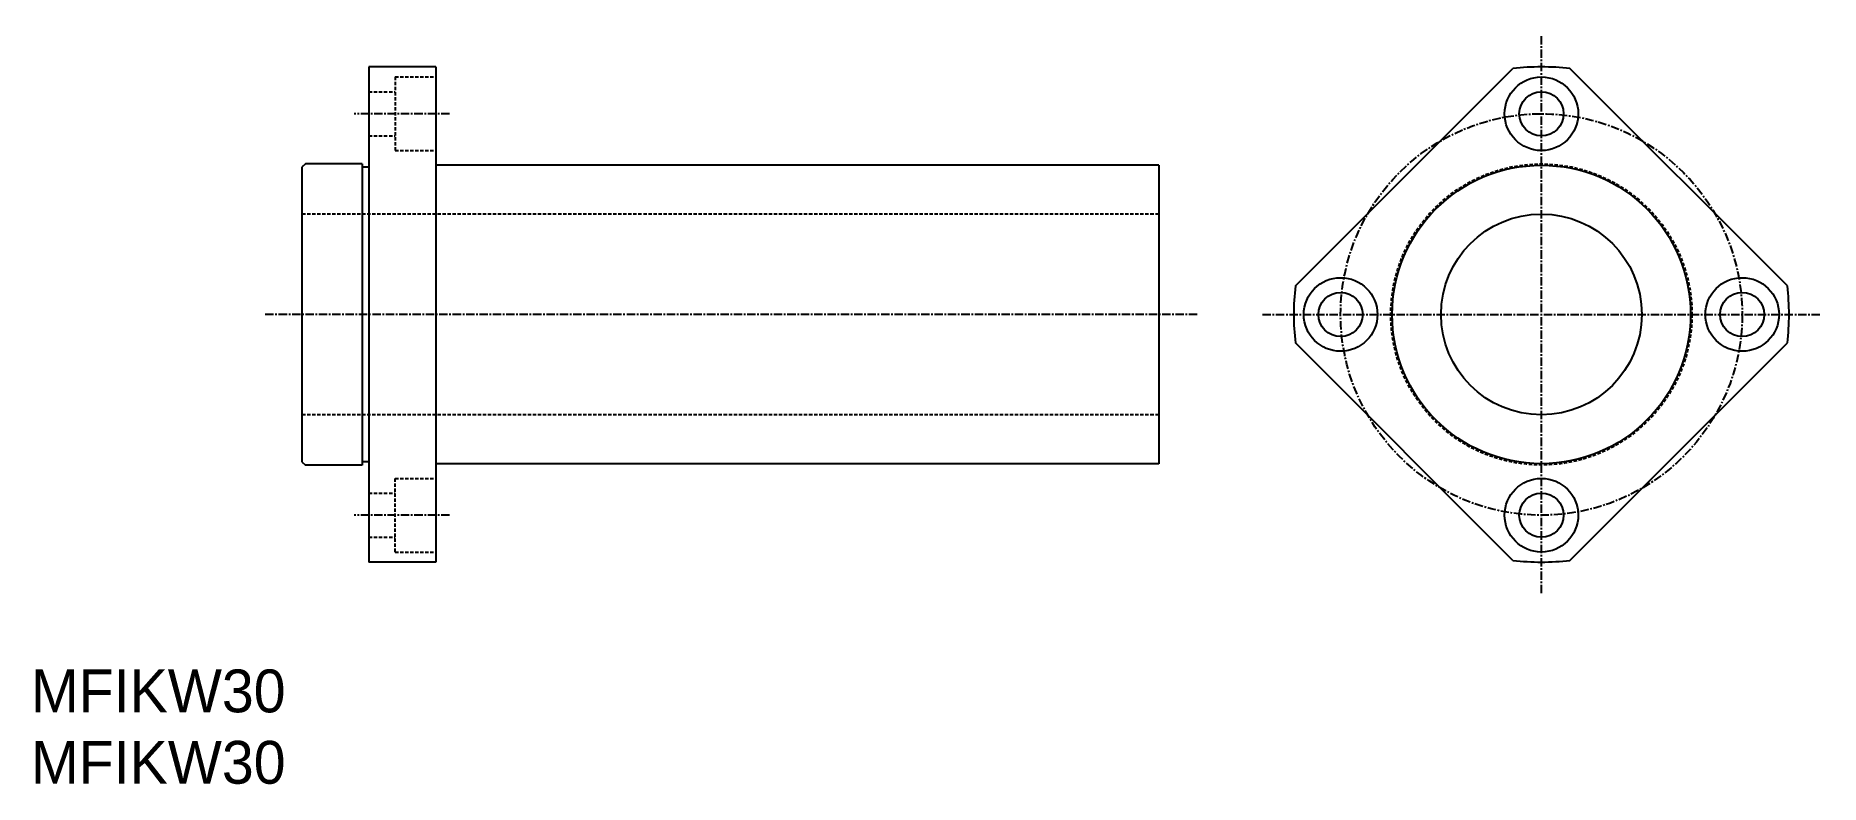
# Model space of a CAD drawing. Extents: x 11 to 277, y 10 to 122.
import ezdxf

# ---------------------------------------------------------------- set-up
doc = ezdxf.new("R2010")
doc.units = 0
doc.linetypes.add('CENTER', pattern=[2, 1.25, -0.25, 0.25, -0.25])
doc.linetypes.add('DASHED', pattern=[0.75, 0.5, -0.25])
doc.layers.get('0').update_dxf_attribs({"linetype": 'CONTINUOUS'})
doc.layers.add('CENTER', color=1, linetype='CENTER')

msp = doc.modelspace()

# ---------------------------------------------------------------- linework, layer by layer
at = {"color": 7, "linetype": 'CONTINUOUS'}
for p, q in [((60.49, 117.13), (60.49, 43.13)), ((70.49, 117.13), (60.49, 117.13)), ((70.49, 117.13), (70.49, 43.13)), ((198.92, 84.39), (231.42, 116.89)), ((272.43, 84.39), (239.93, 116.89)), ((50.99, 102.63), (50.49, 102.13)), ((50.49, 102.13), (50.49, 58.13)), ((59.49, 102.63), (50.99, 102.63)), ((59.49, 102.63), (59.49, 57.63)), ((60.49, 102.13), (59.49, 102.13)), ((178.49, 102.43), (70.49, 102.43)), ((178.49, 102.43), (178.49, 57.83)), ((50.49, 95.13), (50.49, 95.13)), ((231.42, 43.38), (198.92, 75.87)), ((239.93, 43.38), (272.43, 75.87)), ((50.49, 58.13), (50.99, 57.63)), ((59.49, 57.63), (50.99, 57.63)), ((60.49, 58.13), (59.49, 58.13)), ((178.49, 57.83), (70.49, 57.83)), ((70.49, 57.83), (70.49, 57.83)), ((70.49, 43.13), (60.49, 43.13))]:
    msp.add_line(p, q, dxfattribs=at)
at = {"color": 3, "linetype": 'DASHED'}
for p, q in [((64.39, 115.63), (70.49, 115.63)), ((64.39, 115.63), (64.39, 104.63)), ((60.49, 113.43), (64.39, 113.43)), ((60.49, 106.83), (64.39, 106.83)), ((64.39, 104.63), (70.49, 104.63)), ((178.49, 95.13), (50.49, 95.13)), ((178.49, 65.13), (50.49, 65.13)), ((60.49, 53.43), (64.39, 53.43)), ((64.39, 44.63), (64.39, 55.63)), ((64.39, 55.63), (70.49, 55.63)), ((60.49, 46.83), (64.39, 46.83)), ((64.39, 44.63), (70.49, 44.63))]:
    msp.add_line(p, q, dxfattribs=at)
at = {"color": 7, "linetype": 'CONTINUOUS'}
for centre, radius in [((235.67, 110.13), 5.5), ((235.67, 110.13), 3.3), ((235.67, 80.13), 22.3), ((235.67, 80.13), 15), ((205.67, 80.13), 5.5), ((265.67, 80.13), 5.5), ((205.67, 80.13), 3.3), ((265.67, 80.13), 3.3), ((235.67, 50.13), 5.5), ((235.67, 50.13), 3.3)]:
    msp.add_circle(centre, radius, dxfattribs=at)
at = {"color": 3, "linetype": 'DASHED'}
msp.add_circle((235.67, 80.13), 22.5, dxfattribs=at)
at = {"color": 7, "linetype": 'CONTINUOUS'}
for start, end in [(83.3917, 96.6083), (173.3917, 186.6083), (353.3917, 6.6083), (263.3917, 276.6083)]:
    msp.add_arc((235.67, 80.13), 37, start, end, dxfattribs=at)
at = {"layer": 'CENTER', "color": 1, "linetype": 'CENTER'}
for p, q in [((235.67, 38.47), (235.67, 121.8)), ((72.52, 110.13), (58.29, 110.13)), ((184.25, 80.13), (44.81, 80.13)), ((194.01, 80.13), (277.34, 80.13)), ((72.52, 50.13), (58.29, 50.13))]:
    msp.add_line(p, q, dxfattribs=at)
msp.add_circle((235.67, 80.13), 30, dxfattribs=at)

# ---------------------------------------------------------------- texts
at = {"color": 7, "linetype": 'CONTINUOUS'}
for p in [(10, 20.67), (10, 10)]:
    msp.add_text('MFIKW30', height=6.4, dxfattribs=at).set_placement(p)

doc.saveas('drawing.dxf')
